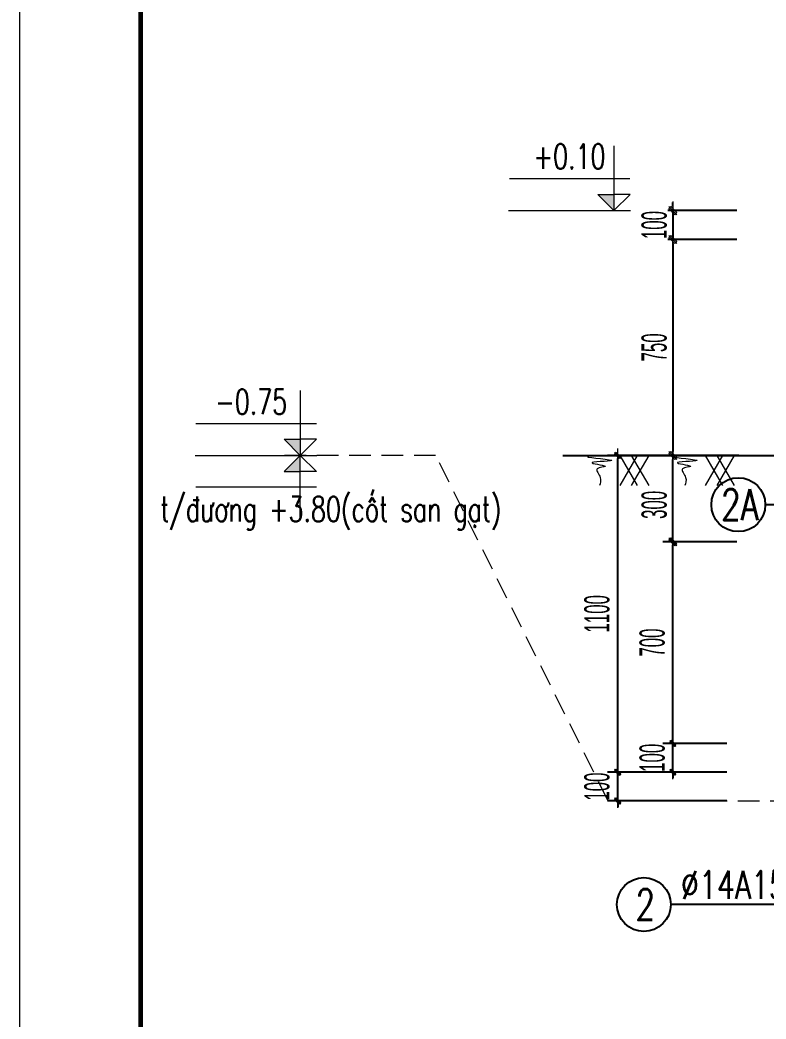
# Model space of a CAD drawing. Header units: inches. Extents: x 541671 to 837720, y 76128 to 1008472.
# Drawn here: x 604872 to 607464, y 372255 to 375724 of the extents above; entities that cross this region are included whole.
import ezdxf
from ezdxf.enums import TextEntityAlignment as Align

# ---------------------------------------------------------------- set-up
doc = ezdxf.new("R2010")
doc.units = ezdxf.units.IN
doc.header["$MEASUREMENT"] = 0
doc.header["$PDMODE"] = 32
doc.header["$PDSIZE"] = -1
doc.linetypes.add('HIDDEN', pattern=[0.375, 0.25, -0.125])
doc.layers.get('0').update_dxf_attribs({"lineweight": 18})
doc.layers.add('Khungten_LCDI', color=7, linetype='Continuous')
for name, color, linetype, lineweight in [('KICHTHUOC', 4, 'Continuous', 18), ('LC Dim', 8, 'Continuous', 18), ('LC Khac', 4, 'Continuous', 9), ('LC MANH DUT', 35, 'HIDDEN', 5), ('LC Net manh', 239, 'Continuous', 5), ('LC Net thay', 7, 'Continuous', 25), ('LC Text1', 3, 'Continuous', 20), ('LC Text2', 7, 'Continuous', 25)]:
    doc.layers.add(name, color=color, linetype=linetype, lineweight=lineweight)
doc.styles.add('HOATBIF', font='hoatbif.shx', dxfattribs={"width": 0.5})
doc.styles.add('Khungten', font='VHAVAN_2.TTF', dxfattribs={"width": 0.8, "height": 5000})
doc.styles.add('LC 3', font='vnsimli.shx', dxfattribs={"width": 0.75})
doc.styles.add('Title', font='VHAVAN_2.TTF', dxfattribs={"width": 0.8})
doc.dimstyles.new('Copy of 1-100(1-35)', dxfattribs={"dimscale": 35, "dimtxt": 2.5, "dimasz": 0.3, "dimexe": 1, "dimexo": 1, "dimgap": 0.8, "dimtad": 1, "dimdec": 0, "dimzin": 0, "dimdsep": 46, "dimtxsty": 'HOATBIF', "dimblk1": 'DOT', "dimblk2": 'DOT', "dimsah": 1, "dimcen": -0.1, "dimdle": 1, "dimclrd": 256, "dimclre": 256, "dimclrt": 4, "dimadec": 3, "dimazin": 2, "dimtfac": 0.333333, "dimtdec": 0, "dimtix": 1, "dimtmove": 2, "dimatfit": 3, "dimldrblk": 'DOT', "dimfxl": 1, "dimtvp": 0.833333, "dimtolj": 1, "dimtzin": 0, "dimarcsym": 0})
doc.dimstyles.new('Copy of 1-35', dxfattribs={"dimscale": 35, "dimtxt": 2.5, "dimasz": 0.4, "dimexe": 0.5, "dimexo": 0, "dimgap": 0.6, "dimtad": 1, "dimdec": 0, "dimzin": 0, "dimdsep": 46, "dimtxsty": 'HOATBIF', "dimblk1": 'DOT', "dimblk2": 'DOT', "dimsah": 1, "dimcen": -1, "dimdle": 1, "dimclrd": 256, "dimclre": 256, "dimclrt": 130, "dimadec": 0, "dimazin": 0, "dimtfac": 0.333333, "dimtdec": 0, "dimtix": 1, "dimtmove": 2, "dimatfit": 3, "dimldrblk": 'DOT', "dimfxl": 0.5, "dimtvp": 0.833333, "dimtolj": 1, "dimtzin": 12, "dimarcsym": 0})

# ---------------------------------------------------------------- blocks, each defined once
blk = doc.blocks.new('mat dat')
at = {"layer": 'LC Net manh'}
for p, q in [((2, 0), (3.732, -3)), ((3.732, 0), (2, -3)), ((3.146, 0), (4.878, -3)), ((4.878, 0), (3.146, -3))]:
    blk.add_line(p, q, dxfattribs=at)
blk.add_spline([(0, 0), (-1.213, -0.115), (1.213, -0.519), (-0.751, -0.75), (0.578, -1.096), (-0.231, -1.327), (0.058, -2.192), (0, -3)], degree=3, dxfattribs=at)
blk = doc.blocks.new('DOT')
at = {"layer": 'KICHTHUOC'}
blk.add_line((-2.25, 0), (2.25, 0), dxfattribs=at)
at = {"layer": 'KICHTHUOC', "color": 4}
blk.add_line((-1, -1), (1, 1), dxfattribs=at)
blk.add_lwpolyline([(0.5, 1), (-1, -0.5), (-0.5, -1), (1, 0.5)], close=True, dxfattribs=at)
blk = doc.blocks.new('*D154')
at = {"layer": 'Defpoints', "color": 0, "ltscale": 2, "transparency": 16777216}
for p in [(606948.4, 373112), (607362.1, 373112), (607362.1, 373012)]:
    blk.add_point(p, dxfattribs=at)
at = {"layer": 'LC Dim', "lineweight": -2, "ltscale": 2, "transparency": 16777216}
for p, q in [((607327.1, 373112), (606913.4, 373112)), ((606948.4, 373122.5), (606948.4, 373133)), ((606948.4, 373012), (606948.4, 373112)), ((607327.1, 373012), (606913.4, 373012)), ((606948.4, 373001.5), (606948.4, 372991))]:
    blk.add_line(p, q, dxfattribs=at)
at = {"layer": 'LC Dim', "lineweight": -2, "ltscale": 2, "transparency": 16777216, "xscale": 10.5, "yscale": 10.5, "zscale": 10.5}
for p, rotation in [((606948.4, 373112), 270), ((606948.4, 373012), 90)]:
    blk.add_blockref('DOT', p, dxfattribs=dict(at, rotation=rotation))
at = {"layer": 'LC Dim', "color": 4, "ltscale": 2, "transparency": 16777216, "insert": (606876.6, 373062), "char_height": 87.5, "attachment_point": 5, "rotation": 90, "style": 'HOATBIF'}
blk.add_mtext('\\A1;100', dxfattribs=at)
blk = doc.blocks.new('*D155')
at = {"layer": 'Defpoints', "color": 0, "ltscale": 2, "transparency": 16777216}
for p in [(607140.2, 373212), (607362.1, 373212), (607362.1, 373112)]:
    blk.add_point(p, dxfattribs=at)
at = {"layer": 'LC Dim', "lineweight": -2, "ltscale": 2, "transparency": 16777216}
for p, q in [((607327.1, 373212), (607105.2, 373212)), ((607140.2, 373222.5), (607140.2, 373233)), ((607140.2, 373112), (607140.2, 373212)), ((607327.1, 373112), (607105.2, 373112)), ((607140.2, 373101.5), (607140.2, 373091))]:
    blk.add_line(p, q, dxfattribs=at)
at = {"layer": 'LC Dim', "lineweight": -2, "ltscale": 2, "transparency": 16777216, "xscale": 10.5, "yscale": 10.5, "zscale": 10.5}
for p, rotation in [((607140.2, 373212), 270), ((607140.2, 373112), 90)]:
    blk.add_blockref('DOT', p, dxfattribs=dict(at, rotation=rotation))
at = {"layer": 'LC Dim', "color": 4, "ltscale": 2, "transparency": 16777216, "insert": (607068.5, 373162), "char_height": 87.5, "attachment_point": 5, "rotation": 90, "style": 'HOATBIF'}
blk.add_mtext('\\A1;100', dxfattribs=at)
blk = doc.blocks.new('*D156')
at = {"layer": 'Defpoints', "color": 0, "ltscale": 2, "transparency": 16777216}
for p in [(607140.2, 373912), (607362.1, 373912), (607362.1, 373212)]:
    blk.add_point(p, dxfattribs=at)
at = {"layer": 'LC Dim', "lineweight": -2, "ltscale": 2, "transparency": 16777216}
for p, q in [((607327.1, 373912), (607105.2, 373912)), ((607140.2, 373222.5), (607140.2, 373901.5)), ((607327.1, 373212), (607105.2, 373212))]:
    blk.add_line(p, q, dxfattribs=at)
at = {"layer": 'LC Dim', "lineweight": -2, "ltscale": 2, "transparency": 16777216, "xscale": 10.5, "yscale": 10.5, "zscale": 10.5}
for p, rotation in [((607140.2, 373912), 90), ((607140.2, 373212), 270)]:
    blk.add_blockref('DOT', p, dxfattribs=dict(at, rotation=rotation))
at = {"layer": 'LC Dim', "color": 4, "ltscale": 2, "transparency": 16777216, "insert": (607068.5, 373562), "char_height": 87.5, "attachment_point": 5, "rotation": 90, "style": 'HOATBIF'}
blk.add_mtext('\\A1;700', dxfattribs=at)
blk = doc.blocks.new('*D157')
at = {"layer": 'Defpoints', "color": 0, "ltscale": 2, "transparency": 16777216}
for p in [(606948.4, 374211.9), (607404.3, 374211.9), (607362.1, 373112)]:
    blk.add_point(p, dxfattribs=at)
at = {"layer": 'LC Dim', "lineweight": -2, "ltscale": 2, "transparency": 16777216}
for p, q in [((607369.3, 374211.9), (606913.4, 374211.9)), ((606948.4, 373122.5), (606948.4, 374201.4)), ((607327.1, 373112), (606913.4, 373112))]:
    blk.add_line(p, q, dxfattribs=at)
at = {"layer": 'LC Dim', "lineweight": -2, "ltscale": 2, "transparency": 16777216, "xscale": 10.5, "yscale": 10.5, "zscale": 10.5}
for p, rotation in [((606948.4, 374211.9), 90), ((606948.4, 373112), 270)]:
    blk.add_blockref('DOT', p, dxfattribs=dict(at, rotation=rotation))
at = {"layer": 'LC Dim', "color": 4, "ltscale": 2, "transparency": 16777216, "insert": (606876.6, 373662), "char_height": 87.5, "attachment_point": 5, "rotation": 90, "style": 'HOATBIF'}
blk.add_mtext('\\A1;1100', dxfattribs=at)
blk = doc.blocks.new('*D164')
at = {"layer": 'Defpoints', "color": 0, "ltscale": 50, "transparency": 16777216}
for p in [(607362.1, 374962), (607140.2, 374211.9), (607362.1, 374211.9)]:
    blk.add_point(p, dxfattribs=at)
at = {"layer": 'LC Dim', "lineweight": -2, "ltscale": 50, "transparency": 16777216}
for p, q in [((607362.1, 374962), (607122.7, 374962)), ((607140.2, 374948), (607140.2, 374225.9)), ((607362.1, 374211.9), (607122.7, 374211.9))]:
    blk.add_line(p, q, dxfattribs=at)
at = {"layer": 'LC Dim', "lineweight": -2, "ltscale": 50, "transparency": 16777216, "xscale": 14, "yscale": 14, "zscale": 14}
for p, rotation in [((607140.2, 374962), 90), ((607140.2, 374211.9), 270)]:
    blk.add_blockref('DOT', p, dxfattribs=dict(at, rotation=rotation))
at = {"layer": 'LC Dim', "color": 130, "ltscale": 50, "transparency": 16777216, "insert": (607075.5, 374587), "char_height": 87.5, "attachment_point": 5, "rotation": 90, "style": 'HOATBIF'}
blk.add_mtext('\\A1;750', dxfattribs=at)
blk = doc.blocks.new('*D143')
at = {"layer": 'Defpoints', "color": 0, "ltscale": 50, "transparency": 16777216}
for p in [(607140.2, 374211.9), (607362.1, 374211.9), (607362.1, 373912)]:
    blk.add_point(p, dxfattribs=at)
at = {"layer": 'LC Dim', "lineweight": -2, "ltscale": 50, "transparency": 16777216}
for p, q in [((607362.1, 374211.9), (607122.7, 374211.9)), ((607140.2, 373926), (607140.2, 374197.9)), ((607362.1, 373912), (607122.7, 373912))]:
    blk.add_line(p, q, dxfattribs=at)
at = {"layer": 'LC Dim', "lineweight": -2, "ltscale": 50, "transparency": 16777216, "xscale": 14, "yscale": 14, "zscale": 14}
for p, rotation in [((607140.2, 374211.9), 90), ((607140.2, 373912), 270)]:
    blk.add_blockref('DOT', p, dxfattribs=dict(at, rotation=rotation))
at = {"layer": 'LC Dim', "color": 130, "ltscale": 50, "transparency": 16777216, "insert": (607075.5, 374040.3), "char_height": 87.5, "attachment_point": 5, "rotation": 90, "style": 'HOATBIF'}
blk.add_mtext('\\A1;300', dxfattribs=at)
blk = doc.blocks.new('CT')
at = {"layer": 'LC Khac'}
blk.add_hatch(color=252, dxfattribs=at).paths.add_polyline_path([(3.251, 1.597), (1.639, 1.597), (1.639, 0)])
at = {"layer": 'LC Khac', "color": 9, "ltscale": 50}
for p, q in [((0.046, 3.141), (11.999, 3.141)), ((12.091, 0), (0, 0))]:
    blk.add_line(p, q, dxfattribs=at)
for points in [[(1.639, 6.428), (1.639, 0)], [(1.639, 0), (0.027, 1.597), (1.639, 1.597)], [(1.639, 0), (3.251, 1.597), (1.639, 1.597)]]:
    blk.add_lwpolyline(points, dxfattribs=at)
at = {"layer": 'LC Khac', "color": 3, "style": 'LC 3', "width": 0.75}
blk.add_attdef('CT', (1.905, 3.503), '', height=2.2, dxfattribs=at)
blk = doc.blocks.new('*D142')
at = {"layer": 'Defpoints', "color": 0, "ltscale": 50, "transparency": 16777216}
for p in [(607362.1, 375062), (607140.2, 374962), (607362.1, 374962)]:
    blk.add_point(p, dxfattribs=at)
at = {"layer": 'LC Dim', "lineweight": -2, "ltscale": 50, "transparency": 16777216}
for p, q in [((607140.2, 375076), (607140.2, 375090)), ((607362.1, 375062), (607122.7, 375062)), ((607140.2, 375062), (607140.2, 374962)), ((607362.1, 374962), (607122.7, 374962)), ((607140.2, 374948), (607140.2, 374934))]:
    blk.add_line(p, q, dxfattribs=at)
at = {"layer": 'LC Dim', "lineweight": -2, "ltscale": 50, "transparency": 16777216, "xscale": 14, "yscale": 14, "zscale": 14}
for p, rotation in [((607140.2, 375062), 270), ((607140.2, 374962), 90)]:
    blk.add_blockref('DOT', p, dxfattribs=dict(at, rotation=rotation))
at = {"layer": 'LC Dim', "color": 130, "ltscale": 50, "transparency": 16777216, "insert": (607075.5, 375012), "char_height": 87.5, "attachment_point": 5, "rotation": 90, "style": 'HOATBIF'}
blk.add_mtext('\\A1;100', dxfattribs=at)
blk = doc.blocks.new('lcdi fix')
at = {"layer": 'Defpoints', "lineweight": 0}
blk.add_lwpolyline([(-1200, -14850), (-1200, 14850), (40800, 14850), (40800, -14850)], close=True, dxfattribs=at)
at = {"layer": 'Khungten_LCDI', "color": 5, "lineweight": 60}
blk.add_lwpolyline([(0, -14650), (0, 14650), (40600, 14650), (40600, -14650)], close=True, dxfattribs=at)
at = {"color": 7, "style": 'Khungten', "width": 0.8}
for tag, p in [('REVISION', (39498.8, -10746.3)), ('NGAYHT', (39546.1, -11609.4))]:
    blk.add_attdef(tag, text='', height=200, dxfattribs=at).set_placement(p, align=Align.CENTER)
at = {"layer": 'LC Text1', "style": 'Title', "width": 1.824646}
for tag, p, p2 in [('TENBANVE1', (36912.7, -8885.8), (40339.1, -8885.8)), ('TENBANVE2', (36912.7, -9562.5), (40339.1, -9562.5))]:
    blk.add_attdef(tag, text='', height=250, dxfattribs=at).set_placement(p, p2, align=Align.FIT)
at = {"layer": 'LC Text1', "style": 'Title', "width": 0.7}
blk.add_attdef('SOBANVE', text='', height=250, dxfattribs=at).set_placement((39562, -13896.2), align=Align.CENTER)

msp = doc.modelspace()

# ---------------------------------------------------------------- linework, layer by layer
at = {"layer": 'LC MANH DUT', "lineweight": 0, "ltscale": 300}
for p, q in [((606315.9, 374212), (605774.4, 374212)), ((606915.9, 373012), (606315.9, 374212)), ((606915.9, 373012), (607515.9, 373012))]:
    msp.add_line(p, q, dxfattribs=at)
at = {"layer": 'LC Net thay', "ltscale": 2}
msp.add_line((606757.8, 374212), (608215.9, 374212), dxfattribs=at)
at = {"layer": 'LC Text2', "ltscale": 100}
for centre in [(607367.4, 374040.9), (607039.3, 372652.5)]:
    msp.add_circle(centre, 93.6, dxfattribs=at)

# ---------------------------------------------------------------- block references
at = {"layer": 'LC Khac', "xscale": 35.0000000000455, "yscale": 35.0000000000455, "zscale": 35.0000000000455}
for p in [(606885.7, 374212), (607182.2, 374212)]:
    msp.add_blockref('mat dat', p, dxfattribs=at)
at = {"layer": 'LC Net thay', "xscale": 0.3500000090783435, "yscale": 0.3500000090783435, "zscale": 0.3500000090783435}
msp.add_blockref('lcdi fix', (605292, 370643.9), dxfattribs=at)
at = {"layer": 'LC Text1'}
ref = msp.add_blockref('CT', (606992.8, 375062), dxfattribs=dict(at, xscale=-35.0000000000455, yscale=35.0000000000455, zscale=35.0000000000455))
ref.add_attrib('CT', '+0.10', (606656.2, 375206.9), dxfattribs={"color": 3, "height": 86.81, "style": 'LC 3', "width": 0.7})
ref = msp.add_blockref('CT', (605903.3, 374212), dxfattribs=dict(at, xscale=-35.0000000000455, yscale=35.0000000000455, zscale=35.0000000000455))
ref.add_attrib('CT', '-0.75', (605550.5, 374354.8), dxfattribs={"color": 3, "height": 86.81, "style": 'LC 3', "width": 0.7})
ref = msp.add_blockref('CT', (605903.3, 374212), dxfattribs=dict(at, xscale=35.0000000000455, yscale=35.0000000000455, zscale=35.0000000000455, rotation=180))
ref.add_attrib('CT', 't/®\xad¬ng +3.80(cèt san g¹t)', (605359.6, 373982.3), dxfattribs={"color": 3, "height": 86.806, "style": 'LC 3', "width": 0.7})

# ---------------------------------------------------------------- texts
at = {"layer": 'LC Text2', "ltscale": 100, "style": 'LC 3', "width": 0.75}
for s, height, p in [('2A', 106.94, (607372.6, 374040.9)), ('2', 106.9, (607044.6, 372652.5))]:
    msp.add_text(s, height=height, dxfattribs=at).set_placement(p, align=Align.MIDDLE_CENTER)
at = {"layer": 'LC Text2', "linetype": 'ByBlock', "style": 'LC 3', "width": 0.75}
msp.add_text('%%C14A150', height=97.22, dxfattribs=at).set_placement((607167.9, 372672.2))

# ---------------------------------------------------------------- dimensions: what is measured, and where the dimension line sits
at = {"layer": 'LC Dim', "ltscale": 50}
for base, p1, p2, picture, middle in [((607140.2, 374962), (607362.1, 375062), (607362.1, 374962), '*D142', (607075.5, 375012)), ((607140.2, 374211.9), (607362.1, 374962), (607362.1, 374211.9), '*D164', (607075.5, 374587))]:
    dim = msp.add_linear_dim(base=base, p1=p1, p2=p2, angle=90, dimstyle='Copy of 1-35', dxfattribs=at)
    dim.commit()
    dim.dimension.update_dxf_attribs({"geometry": picture, "text_midpoint": middle})
at = {"layer": 'LC Dim', "ltscale": 2}
for base, p1, p2, picture, middle in [((606948.4, 374211.9), (607362.1, 373112), (607404.3, 374211.9), '*D157', (606876.6, 373662)), ((607140.2, 373912), (607362.1, 373212), (607362.1, 373912), '*D156', (607068.5, 373562)), ((607140.2, 373212), (607362.1, 373112), (607362.1, 373212), '*D155', (607068.5, 373162)), ((606948.4, 373112), (607362.1, 373012), (607362.1, 373112), '*D154', (606876.6, 373062))]:
    dim = msp.add_linear_dim(base=base, p1=p1, p2=p2, angle=90, dimstyle='Copy of 1-100(1-35)', dxfattribs=at)
    dim.commit()
    dim.dimension.update_dxf_attribs({"geometry": picture, "text_midpoint": middle})
at = {"layer": 'LC Dim', "ltscale": 50}
dim = msp.add_linear_dim(base=(607140.2, 374211.9), p1=(607362.1, 373912), p2=(607362.1, 374211.9), angle=90, dimstyle='Copy of 1-35', dxfattribs=at)
dim.commit()
dim.dimension.update_dxf_attribs({"geometry": '*D143', "text_midpoint": (607075.5, 374040.3), "dimtype": 128})

# ---------------------------------------------------------------- leaders
at = {"layer": 'LC Dim', "ltscale": 2}
for points in [[(608060.6, 373851), (607992, 374040.9), (607461, 374040.9)], [(607691.1, 373262.9), (607628.9, 372652.5), (607132.9, 372652.5)]]:
    msp.add_leader(points, dimstyle='Copy of 1-100(1-35)', dxfattribs=at)

doc.saveas('drawing.dxf')
